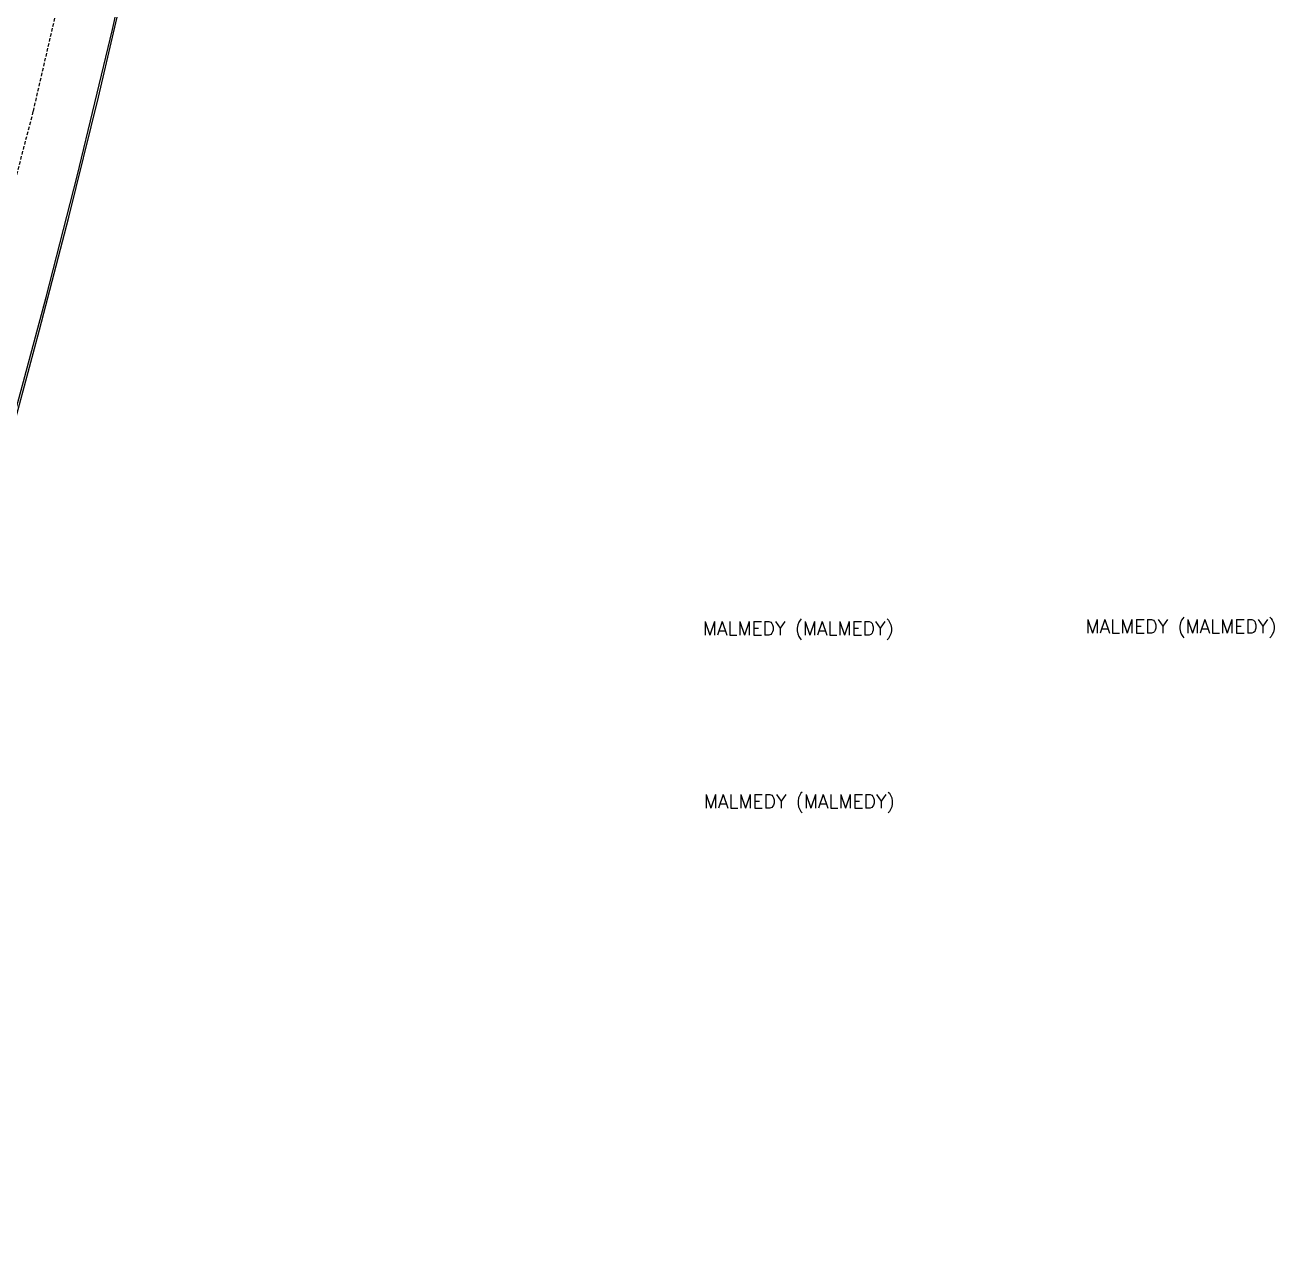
# Model space of a CAD drawing. Header units: millimetres. Extents: x 266000 to 267000, y 125000 to 126000.
# Drawn here: x 266358.5 to 266541.4, y 125171 to 125351 of the extents above; entities that cross this region are included whole.
import ezdxf
from ezdxf.enums import TextEntityAlignment as Align

# ---------------------------------------------------------------- set-up
doc = ezdxf.new("R2010")
doc.units = ezdxf.units.MM
doc.linetypes.add('DASHED', pattern=[0.75, 0.5, -0.25])
for name, color, linetype in [('W0001', 6, 'DASHED'), ('W0008', 7, 'CONTINUOUS'), ('W0010', 4, 'CONTINUOUS'), ('W0980', 7, 'CONTINUOUS')]:
    doc.layers.add(name, color=color, linetype=linetype)
doc.styles.get("Standard").update_dxf_attribs({"font": 'romans.shx', "width": 0.85})

msp = doc.modelspace()

# ---------------------------------------------------------------- linework, layer by layer
at = {"layer": 'W0001'}
msp.add_lwpolyline([(266308.54, 125171), (266308.54, 125171.01), (266308.73, 125171.51), (266317, 125194.92), (266325.01, 125217.96), (266332.98, 125242.61), (266340.16, 125266.18), (266347.27, 125291.31), (266353.54, 125314.67), (266359.74, 125338.42), (266365.44, 125363.16), (266370.46, 125386.11), (266375.47, 125411.33), (266379.51, 125434.58), (266383.62, 125459.13), (266387.33, 125484.39), (266390.7, 125509.03), (266393.28, 125532.78), (266395.72, 125558.14), (266397.79, 125583.01), (266399.96, 125608.11), (266401.61, 125632.78), (266403.3, 125657.03), (266404.29, 125671)], dxfattribs=at)
at = {"layer": 'W0008'}
msp.add_lwpolyline([(266317.62, 125171), (266317.62, 125171.01), (266324.84, 125191.14), (266329.42, 125204.32), (266334.03, 125217.87), (266339.01, 125233.45), (266344.58, 125251.04), (266350.83, 125272.1), (266356.93, 125293.8), (266361.6, 125311.21), (266366.16, 125328.91), (266371.34, 125350.37), (266375.73, 125370.37)], dxfattribs=at)
at = {"layer": 'W0010'}
msp.add_lwpolyline([(266318.03, 125171), (266318.04, 125171.01), (266318.91, 125173.44), (266326.44, 125194.51), (266329.9, 125204.6), (266334.28, 125217.49), (266337.88, 125228.37), (266339.49, 125233.5), (266343.96, 125247.64), (266350.49, 125269.54), (266356.26, 125290.02), (266360.65, 125306.45), (266364.92, 125322.94), (266369.26, 125340.5), (266372.83, 125355.79), (266376.41, 125372.24), (266378.91, 125384.03), (266380.69, 125393.2), (266382.93, 125405.15), (266384.55, 125413.89), (266387.11, 125427.99), (266388.1, 125433.74), (266389.21, 125440.36)], dxfattribs=at)

# ---------------------------------------------------------------- texts
at = {"layer": 'W0980'}
for p in [(266527.76, 125262.86), (266471.73, 125262.58), (266471.87, 125237.25)]:
    msp.add_text('MALMEDY (MALMEDY)', height=2, dxfattribs=at).set_placement(p, align=Align.MIDDLE)

doc.saveas('drawing.dxf')
